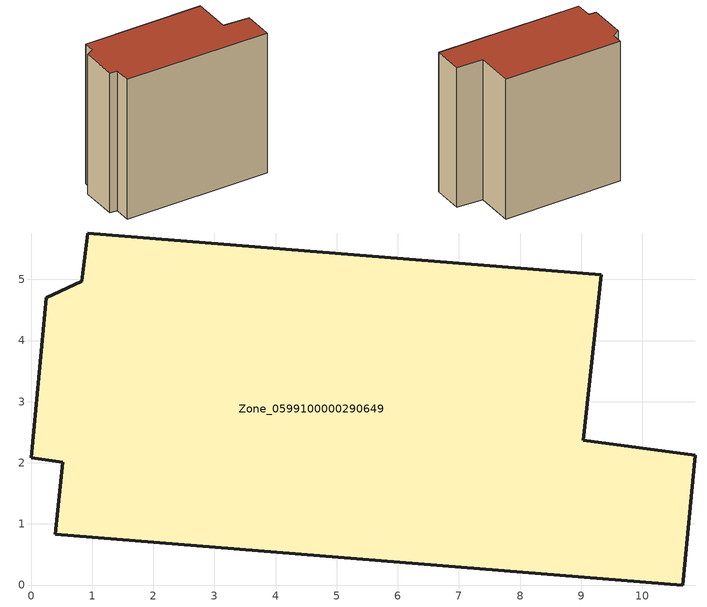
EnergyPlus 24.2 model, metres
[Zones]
Zone_0599100000290649
 floor ground (C_G): 9.04,2.37 10.87,2.12 10.66,0 0.4,0.83 0.52,2.01 0,2.08 0.25,4.7 0.83,4.97 0.93,5.76 9.33,5.08 z0
 wall outside (C_F): 0.83,4.97 0.25,4.7 0,2.08 0.52,2.01 0.4,0.83 10.66,0 10.87,2.12 9.04,2.37 9.33,5.08 0.93,5.76 0.83,4.97 z0:10.12
 roof outside (C_R): 9.33,5.08 0.93,5.76 0.83,4.97 0.25,4.7 0,2.08 0.52,2.01 0.4,0.83 10.66,0 10.87,2.12 9.04,2.37 z10.12
[BUILDING]
Pand.0599100000290649: North Axis=0; Terrain=City; Loads Convergence Tolerance Value=0.04; Temperature Convergence Tolerance Value=0.4; Solar Distribution=FullExterior; Maximum Number of Warmup Days=25; Minimum Number of Warmup Days=1
[Site:Location]
Rotterdam.The.Hague.AP_ZH_NLD Design_Conditions: Latitude=51.96; Longitude=4.45; Time Zone=1; Elevation=-4.5
[SITE:GROUNDTEMPERATURE:BUILDINGSURFACE]
18, 18, 18, 18, 18, 18, 18, 18, 18, 18, 18, 18
[MATERIAL] Thermal Absorptance=0.9; Solar Absorptance=0.7; Visible Absorptance=0.7
Name | Roughness | Thickness | Conductivity | Density | Specific Heat
G.TI.1946 | MediumSmooth | 0.15 | 1 | 540 | 1210
F.TI.1946 | Rough | 0.3 | 0.857143 | 1920 | 840
R.TI.1946 | MediumRough | 0.2 | 0.1 | 1500 | 1000
[CONSTRUCTION]
C_G: G.TI.1946
C_F: F.TI.1946
C_R: R.TI.1946
[ZONE]
Zone_0599100000290649: Type=1; Multiplier=1; Ceiling Height=Autocalculate; Volume=Autocalculate; Floor Area=autocalculate; Part of Total Floor Area=Yes
[ZONEINFILTRATION:DESIGNFLOWRATE]
Infil_Zone_0599100000290649: Zone or ZoneList or Space or SpaceList=Zone_0599100000290649; Schedule=AlwaysOn; Design Flow Rate Calculation Method=Flow/Area; Flow Rate per Floor Area=0.003; Constant Term Coefficient=1; Temperature Term Coefficient=0; Velocity Term Coefficient=0; Velocity Squared Term Coefficient=0
[HVACTEMPLATE:ZONE:IDEALLOADSAIRSYSTEM]
Zone_0599100000290649: Maximum Heating Supply Air Temperature=50; Minimum Cooling Supply Air Temperature=13; Maximum Heating Supply Air Humidity Ratio=0.0156; Minimum Cooling Supply Air Humidity Ratio=0.0077; Heating Limit=NoLimit; Cooling Limit=NoLimit; Dehumidification Control Type=ConstantSensibleHeatRatio; Cooling Sensible Heat Ratio=0.7; Dehumidification Setpoint=60; Humidification Control Type=None; Humidification Setpoint=30; Outdoor Air Method=None; Outdoor Air Flow Rate per Person=0.00944; Outdoor Air Flow Rate per Zone Floor Area=0; Outdoor Air Flow Rate per Zone=0; Demand Controlled Ventilation Type=None; Outdoor Air Economizer Type=NoEconomizer; Heat Recovery Type=None; Sensible Heat Recovery Effectiveness=0.7; Latent Heat Recovery Effectiveness=0.65
[ZONECONTROL:THERMOSTAT]
ThermostatControl_Zone_0599100000290649: Zone or ZoneList=Zone_0599100000290649; Control Type Schedule=DualSetpointControlType; Control 1=Thermostat_Zone_0599100000290649; Temperature Difference Between Cutout And Setpoint=0
[THERMOSTATSETPOINT:DUALSETPOINT]
Thermostat_Zone_0599100000290649: Heating Setpoint Temperature Schedule=HeatingSetpoint_Zone_0599100000290649; Cooling Setpoint Temperature Schedule=CoolingSetpoint_Zone_0599100000290649
[SCHEDULE:COMPACT]
HeatingSetpoint_Zone_0599100000290649: Through: 12/31, For: AllDays, Until: 24:00, 21
CoolingSetpoint_Zone_0599100000290649: Through: 12/31, For: AllDays, Until: 24:00, 24
DualSetpointControlType: Through: 12/31, For: AllDays, Until: 24:00, 4
AlwaysOn: Through: 12/31, For: AllDays, Until: 24:00, 1
